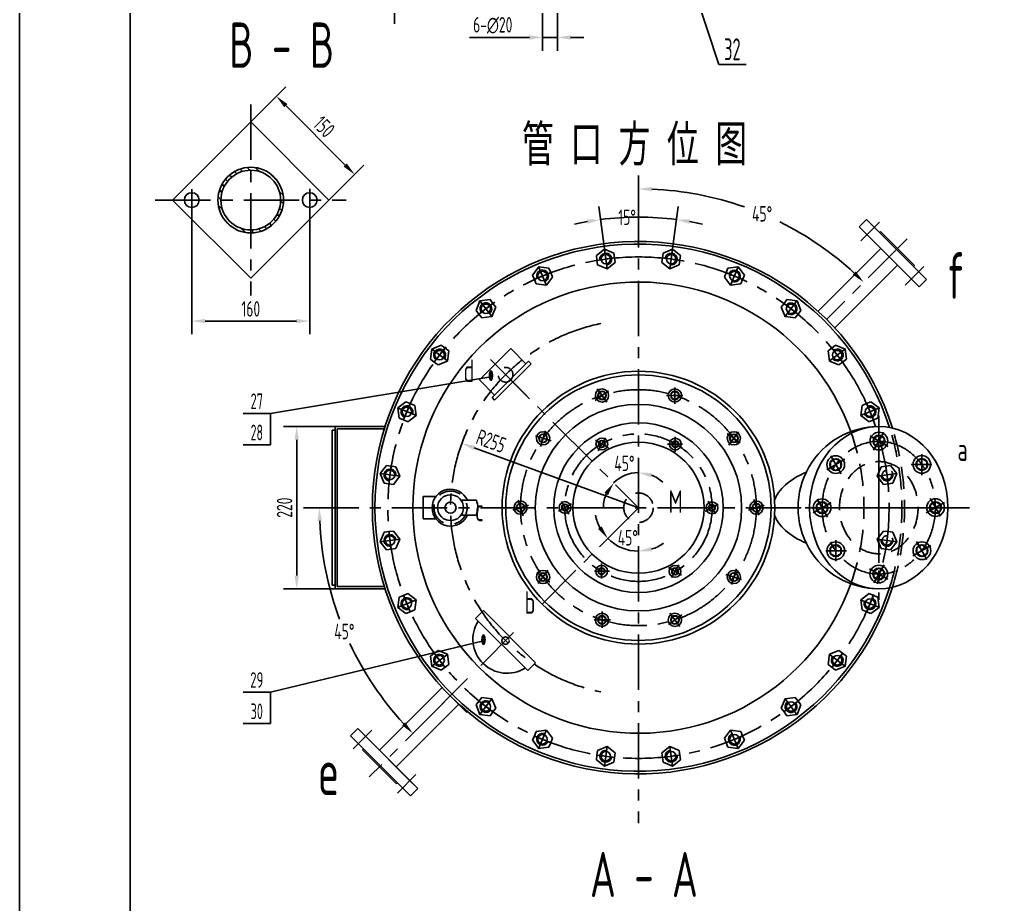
# Model space of a CAD drawing. Extents: x 0 to 3564, y 0 to 5046.
# Drawn here: x 0 to 1331, y 1114 to 2314 of the extents above; entities that cross this region are included whole.
import ezdxf
from ezdxf.enums import TextEntityAlignment as Align

# ---------------------------------------------------------------- set-up
doc = ezdxf.new("R2010")
doc.units = 0
doc.header["$LTSCALE"] = 60
doc.linetypes.add('F', pattern=[0.75, 0.5, -0.25])
doc.linetypes.add('G', pattern=[2, 1.25, -0.25, 0.25, -0.25])
doc.layers.get('0').update_dxf_attribs({"linetype": 'CONTINUOUS'})
doc.layers.get('DEFPOINTS').update_dxf_attribs({"linetype": 'CONTINUOUS'})
for name, color, linetype in [('01', 7, 'CONTINUOUS'), ('02', 1, 'CONTINUOUS'), ('04', 2, 'F'), ('05', 4, 'G'), ('08', 1, 'CONTINUOUS'), ('10', 1, 'CONTINUOUS'), ('11', 3, 'CONTINUOUS')]:
    doc.layers.add(name, color=color, linetype=linetype)
doc.styles.get("Standard").update_dxf_attribs({"font": 'isocp', "width": 0.707, "bigfont": 'intecad.shx'})
doc.dimstyles.new('INTE', dxfattribs={"dimscale": 6, "dimtxt": 3.5, "dimasz": 3, "dimexe": 3, "dimexo": 0, "dimgap": 1, "dimtad": 1, "dimdec": 3, "dimtxsty": 'STANDARD', "dimcen": 0, "dimclrd": 1, "dimclre": 1, "dimclrt": 3, "dimaunit": 1, "dimazin": 3, "dimtfac": 1, "dimtdec": 4, "dimtmove": 0, "dimatfit": 3, "dimtzin": 0})
doc.dimstyles.new('INTE$2', dxfattribs={"dimscale": 6, "dimtxt": 3.5, "dimasz": 3, "dimexe": 3, "dimexo": 0, "dimgap": 1, "dimtad": 1, "dimtih": 1, "dimtoh": 1, "dimdec": 3, "dimtxsty": 'STANDARD', "dimcen": 0, "dimclrd": 1, "dimclre": 1, "dimclrt": 3, "dimaunit": 1, "dimazin": 3, "dimtfac": 1, "dimtdec": 4, "dimtmove": 0, "dimatfit": 3, "dimtzin": 0})

# ---------------------------------------------------------------- blocks, each defined once
blk = doc.blocks.new('*U18')
at = {"layer": '01'}
blk.add_lwpolyline([(25, 831), (25, 10)], dxfattribs=at)
at = {"layer": '02'}
blk.add_lwpolyline([(0, 841), (0, 0)], dxfattribs=at)
blk = doc.blocks.new('*U6')
blk.add_circle((0, 0), 5.72)
at = {"layer": '01'}
for p, q in [((0, 5.7), (-4.9, 2.9)), ((-4.9, 2.9), (-4.9, -2.9)), ((4.9, 2.9), (0, 5.7)), ((4.9, -2.9), (4.9, 2.9)), ((-4.9, -2.9), (0, -5.7)), ((0, -5.7), (4.9, -2.9))]:
    blk.add_line(p, q, dxfattribs=at)
blk.add_circle((0, 0), 9, dxfattribs=at)
at = {"layer": '05'}
for p, q in [((-11.5, 0), (10.6, 0)), ((0, 11), (0, -11.4))]:
    blk.add_line(p, q, dxfattribs=at)
blk = doc.blocks.new('*U5')
blk.add_circle((0, 0), 4.58)
at = {"layer": '01'}
for p, q in [((0, 4.6), (-4, 2.3)), ((-4, 2.3), (-4, -2.3)), ((4, 2.3), (0, 4.6)), ((4, -2.3), (4, 2.3)), ((-4, -2.3), (0, -4.6)), ((0, -4.6), (4, -2.3))]:
    blk.add_line(p, q, dxfattribs=at)
blk.add_circle((0, 0), 8, dxfattribs=at)
at = {"layer": '05'}
for p, q in [((-10.5, 0), (9.6, 0)), ((0, 10), (0, -10.4))]:
    blk.add_line(p, q, dxfattribs=at)
blk = doc.blocks.new('*U8')
blk.add_circle((0, 0), 8)
at = {"layer": '01'}
for p, q in [((0, 8), (-6.9, 4)), ((-6.9, 4), (-6.9, -4)), ((6.9, 4), (0, 8)), ((6.9, -4), (6.9, 4)), ((-6.9, -4), (0, -8)), ((0, -8), (6.9, -4))]:
    blk.add_line(p, q, dxfattribs=at)
blk.add_circle((0, 0), 12, dxfattribs=at)
at = {"layer": '05'}
for p, q in [((0, 14), (0, -14.4)), ((-14.5, 0), (13.6, 0))]:
    blk.add_line(p, q, dxfattribs=at)
blk = doc.blocks.new('*D30')
at = {"color": 1, "linetype": 'BYBLOCK'}
for p, q in [((709.6, 2480.5), (709.6, 2408)), ((729.6, 2480.5), (729.6, 2408)), ((691.6, 2426), (610.2, 2426)), ((729.6, 2426), (709.6, 2426)), ((747.6, 2426), (765.6, 2426))]:
    blk.add_line(p, q, dxfattribs=at)
for points in [[(691.6, 2429), (691.6, 2423), (709.6, 2426)], [(747.6, 2429), (747.6, 2423), (729.6, 2426)]]:
    blk.add_solid(points, dxfattribs=at)
at = {"layer": 'DEFPOINTS', "color": 0, "linetype": 'BYBLOCK'}
for p in [(709.6, 2480.5), (729.6, 2480.5), (709.6, 2426)]:
    blk.add_point(p, dxfattribs=at)
at = {"color": 3, "linetype": 'BYBLOCK', "insert": (641.9, 2442.5), "char_height": 21, "attachment_point": 5}
blk.add_mtext('6-∅20', dxfattribs=at)
blk = doc.blocks.new('*D112')
at = {"color": 1, "linetype": 'BYBLOCK'}
for start, end in [(182.3828, 200.4721), (205.2134, 222.6172)]:
    blk.add_arc((839.6, 1788.3), 432.8, start, end, dxfattribs=at)
for points in [[(404.1, 1770.2), (410.1, 1770.4), (406.7, 1788.3)], [(523.2, 1497.3), (518.9, 1493.1), (533.5, 1482.2)]]:
    blk.add_solid(points, dxfattribs=at)
at = {"layer": 'DEFPOINTS', "color": 0, "linetype": 'BYBLOCK'}
for p in [(306.5, 1788.3), (1369.4, 1788.3), (421.5, 1676.3), (576.4, 1525.1), (452.3, 1401)]:
    blk.add_point(p, dxfattribs=at)
at = {"color": 3, "linetype": 'BYBLOCK', "insert": (440.6, 1620.4), "char_height": 21, "attachment_point": 5}
blk.add_mtext('45°', dxfattribs=at)
blk = doc.blocks.new('*D114')
at = {"color": 1, "linetype": 'BYBLOCK'}
for p, q in [((313.6, 2311.5), (361.1, 2359)), ((361.1, 2333.5), (441.7, 2252.9)), ((419.7, 2205.4), (467.2, 2252.9))]:
    blk.add_line(p, q, dxfattribs=at)
for points in [[(363.3, 2335.7), (359, 2331.4), (348.4, 2346.3)], [(443.9, 2255.1), (439.6, 2250.8), (454.5, 2240.2)]]:
    blk.add_solid(points, dxfattribs=at)
at = {"layer": 'DEFPOINTS', "color": 0, "linetype": 'BYBLOCK'}
for p in [(313.6, 2311.5), (454.5, 2240.2), (419.7, 2205.4)]:
    blk.add_point(p, dxfattribs=at)
at = {"color": 3, "linetype": 'BYBLOCK', "insert": (413.1, 2304.9), "char_height": 21, "attachment_point": 5, "rotation": 315}
blk.add_mtext('150', dxfattribs=at)
blk = doc.blocks.new('*D115')
at = {"color": 1, "linetype": 'BYBLOCK'}
for p, q in [((233.6, 2190.8), (233.6, 2023.4)), ((393.6, 2190.3), (393.6, 2023.4)), ((251.6, 2041.4), (375.6, 2041.4))]:
    blk.add_line(p, q, dxfattribs=at)
for points in [[(251.6, 2044.4), (251.6, 2038.4), (233.6, 2041.4)], [(375.6, 2044.4), (375.6, 2038.4), (393.6, 2041.4)]]:
    blk.add_solid(points, dxfattribs=at)
at = {"layer": 'DEFPOINTS', "color": 0, "linetype": 'BYBLOCK'}
for p in [(233.6, 2190.8), (393.6, 2190.3), (393.6, 2041.4)]:
    blk.add_point(p, dxfattribs=at)
at = {"color": 3, "linetype": 'BYBLOCK', "insert": (313.6, 2057.9), "char_height": 21, "attachment_point": 5}
blk.add_mtext('160', dxfattribs=at)
blk = doc.blocks.new('*D116')
at = {"color": 1, "linetype": 'BYBLOCK'}
for p, q in [((508.6, 2508.5), (508.6, 2551.8)), ((533.5, 2490.5), (490.6, 2490.5)), ((508.6, 2480.5), (508.6, 2490.5)), ((533.5, 2480.5), (490.6, 2480.5)), ((508.6, 2462.5), (508.6, 2444.5))]:
    blk.add_line(p, q, dxfattribs=at)
for points in [[(505.6, 2508.5), (511.6, 2508.5), (508.6, 2490.5)], [(505.6, 2462.5), (511.6, 2462.5), (508.6, 2480.5)]]:
    blk.add_solid(points, dxfattribs=at)
at = {"layer": 'DEFPOINTS', "color": 0, "linetype": 'BYBLOCK'}
for p in [(508.6, 2490.5), (533.5, 2490.5), (533.5, 2480.5)]:
    blk.add_point(p, dxfattribs=at)
at = {"color": 3, "linetype": 'BYBLOCK', "insert": (492.1, 2539.2), "char_height": 21, "attachment_point": 5, "rotation": 90}
blk.add_mtext('10', dxfattribs=at)
blk = doc.blocks.new('*D117')
at = {"color": 1, "linetype": 'BYBLOCK'}
blk.add_line((839.6, 2216.1), (839.6, 2238.7), dxfattribs=at)
for start, end in [(70.5831, 87.6147), (47.3853, 63.6522)]:
    blk.add_arc((839.6, 1788.3), 432.4, start, end, dxfattribs=at)
for points in [[(857.5, 2217.3), (857.7, 2223.3), (839.6, 2220.7)], [(1134.4, 2108.7), (1130.3, 2104.3), (1145.3, 2094)]]:
    blk.add_solid(points, dxfattribs=at)
at = {"layer": 'DEFPOINTS', "color": 0, "linetype": 'BYBLOCK'}
for p in [(839.6, 2216.1), (951.5, 2206), (1216.2, 2164.9), (1106.3, 2055), (839.6, 1360.5)]:
    blk.add_point(p, dxfattribs=at)
at = {"color": 3, "linetype": 'BYBLOCK', "insert": (1007.4, 2186.8), "char_height": 21, "attachment_point": 5}
blk.add_mtext('45°', dxfattribs=at)
blk = doc.blocks.new('*D118')
at = {"color": 1, "linetype": 'BYBLOCK'}
for start, end in [(90, 135), (46.3597, 68.1798), (156.8202, 178.6403)]:
    blk.add_arc((839.6, 1788.3), 47.6, start, end, dxfattribs=at)
for points in [[(856.7, 1829.5), (857.8, 1835.4), (839.6, 1835.9)], [(793.4, 1808.7), (798.4, 1805.3), (806, 1821.9)]]:
    blk.add_solid(points, dxfattribs=at)
at = {"layer": 'DEFPOINTS', "color": 0, "linetype": 'BYBLOCK'}
for p in [(839.6, 2216.1), (638.8, 1989.1), (827.3, 1834.2), (1016.4, 1611.5), (839.6, 1360.5)]:
    blk.add_point(p, dxfattribs=at)
at = {"color": 3, "linetype": 'BYBLOCK', "insert": (820.6, 1848.4), "char_height": 21, "attachment_point": 5}
blk.add_mtext('45°', dxfattribs=at)
blk = doc.blocks.new('*D119')
at = {"color": 1, "linetype": 'BYBLOCK'}
for start, end in [(189.9229, 207.4614), (225, 270), (287.5386, 305.0771)]:
    blk.add_arc((839.6, 1788.3), 59, start, end, dxfattribs=at)
for points in [[(789.6, 1762.9), (784.8, 1759.3), (797.9, 1746.6)], [(857.8, 1729), (856.9, 1735), (839.6, 1729.3)]]:
    blk.add_solid(points, dxfattribs=at)
at = {"layer": 'DEFPOINTS', "color": 0, "linetype": 'BYBLOCK'}
for p in [(839.6, 2216.1), (839.6, 1788.3), (810.1, 1737.2), (708.8, 1657.5), (839.6, 1360.5)]:
    blk.add_point(p, dxfattribs=at)
at = {"color": 3, "linetype": 'BYBLOCK', "insert": (825.2, 1747.5), "char_height": 21, "attachment_point": 5}
blk.add_mtext('45°', dxfattribs=at)
blk = doc.blocks.new('*D120')
at = {"color": 1, "linetype": 'BYBLOCK'}
blk.add_line((839.6, 1788.3), (616.9, 1869.4), dxfattribs=at)
blk.add_solid([(617.9, 1872.2), (615.9, 1866.5), (600, 1875.5)], dxfattribs=at)
at = {"layer": 'DEFPOINTS', "color": 0, "linetype": 'BYBLOCK'}
for p in [(600, 1875.5), (839.6, 1788.3)]:
    blk.add_point(p, dxfattribs=at)
at = {"color": 3, "linetype": 'BYBLOCK', "insert": (639.8, 1878.6), "char_height": 21, "attachment_point": 5, "rotation": 339.9985}
blk.add_mtext('R255', dxfattribs=at)
blk = doc.blocks.new('*U148')
at = {"layer": '01'}
for p, q in [((0, 13.4), (-12, 6.4)), ((12, 6.4), (0, 13.4)), ((-12, 6.4), (-12, 0)), ((-12, -6.4), (-12, 0)), ((12, 0), (12, 6.4)), ((0, -13.4), (-12, -6.4)), ((12, -6.4), (0, -13.4)), ((12, 0), (12, -6.4))]:
    blk.add_line(p, q, dxfattribs=at)
blk.add_circle((0, 0), 6.4, dxfattribs=at)
at = {"layer": '02'}
blk.add_arc((0, 0), 8, 267.419, 181.9582, dxfattribs=at)
at = {"layer": '05'}
for p, q in [((0, 13.9), (0, -13.9)), ((12.6, 0), (-12.8, 0))]:
    blk.add_line(p, q, dxfattribs=at)
blk = doc.blocks.new('*D149')
at = {"color": 1, "linetype": 'BYBLOCK'}
for p, q in [((793.4, 2002.7), (785.8, 2060.4)), ((885.8, 2002.7), (893.4, 2060.4))]:
    blk.add_line(p, q, dxfattribs=at)
for start, end in [(100.117, 102.7341), (82.5, 97.5), (77.2659, 79.883)]:
    blk.add_arc((839.6, 1651.8), 394.1, start, end, dxfattribs=at)
for points in [[(769.9, 2042.7), (770.8, 2036.8), (788.2, 2042.5)], [(908.4, 2036.8), (909.3, 2042.7), (891, 2042.5)]]:
    blk.add_solid(points, dxfattribs=at)
at = {"layer": 'DEFPOINTS', "color": 0, "linetype": 'BYBLOCK'}
for p in [(856.8, 2045.5), (793.4, 2002.7), (885.8, 2002.7), (797, 1975.1), (882.2, 1975.1)]:
    blk.add_point(p, dxfattribs=at)
at = {"color": 3, "linetype": 'BYBLOCK', "insert": (824.2, 2045.6), "char_height": 21, "attachment_point": 5}
blk.add_mtext('15°', dxfattribs=at)
blk = doc.blocks.new('*D153')
at = {"color": 1, "linetype": 'BYBLOCK'}
for p, q in [((428, 1761.8), (357.9, 1761.8)), ((375.9, 1743.8), (375.9, 1559.8)), ((428, 1541.8), (357.9, 1541.8))]:
    blk.add_line(p, q, dxfattribs=at)
for points in [[(372.9, 1743.8), (378.9, 1743.8), (375.9, 1761.8)], [(372.9, 1559.8), (378.9, 1559.8), (375.9, 1541.8)]]:
    blk.add_solid(points, dxfattribs=at)
at = {"layer": 'DEFPOINTS', "color": 0, "linetype": 'BYBLOCK'}
for p in [(428, 1761.8), (375.9, 1541.8), (428, 1541.8)]:
    blk.add_point(p, dxfattribs=at)
at = {"color": 3, "linetype": 'BYBLOCK', "insert": (359.4, 1651.8), "char_height": 21, "attachment_point": 5, "rotation": 90}
blk.add_mtext('220', dxfattribs=at)

msp = doc.modelspace()

# ---------------------------------------------------------------- hatches: boundary and pattern name
at = {"layer": '10'}
h = msp.add_hatch(dxfattribs=at)
h.set_pattern_fill('_U', color=256, scale=8, angle=135, style=0, pattern_type=0)
h.set_pattern_definition([(135, (-1198.434, 927.526), (-5.656854, -5.656854), [])])
h.paths.add_polyline_path([(313.59001, 2113.37852), (313.59001, 2109.37852, -0.4142135624), (354.09001, 2068.87852), (358.09001, 2068.87852, 0.4142135624)])
h.paths.add_polyline_path([(313.59001, 2109.37852), (313.59001, 2113.37852, 0.4142135624), (269.09001, 2068.87852), (273.09001, 2068.87852, -0.4142135624)])
h.paths.add_polyline_path([(273.09001, 2068.87852), (269.09001, 2068.87852, 0.4142135624), (313.59001, 2024.37852), (313.59001, 2028.37852, -0.4142135624)])
h.paths.add_polyline_path([(313.59001, 2028.37852), (313.59001, 2024.37852, 0.4142135624), (358.09001, 2068.87852), (354.09001, 2068.87852, -0.4142135624)])

# ---------------------------------------------------------------- linework, layer by layer
at = {"layer": '01', "color": 7, "linetype": 'CONTINUOUS'}
for p, q in [((313.59001, 2174.94454), (207.52399, 2068.87852)), ((207.52399, 2068.87852), (313.59001, 1962.8125)), ((419.65602, 2068.87852), (313.59001, 1962.8125)), ((1230.27097, 1961.14394), (1148.95369, 2042.46122)), ((1214.00752, 1980.23583), (1168.04558, 2026.19777)), ((666.35331, 1867.45229), (686.85941, 1846.9462)), ((640.89747, 1800.98426), (690.39494, 1850.48173)), ((690.39494, 1850.48173), (693.93048, 1846.9462)), ((644.433, 1797.44872), (693.93048, 1846.9462)), ((623.92691, 1825.02589), (644.433, 1804.51979)), ((640.89747, 1800.98426), (644.433, 1797.44872)), ((423.99448, 1756.78473), (423.99448, 1546.78473)), ((423.99448, 1756.78473), (427.99448, 1756.78473)), ((495.76167, 1761.78473), (427.99448, 1761.78473)), ((427.99448, 1761.78473), (427.99448, 1541.78473)), ((495.76167, 1758.78473), (430.99448, 1758.78473)), ((430.99448, 1758.78473), (430.99448, 1544.78473)), ((564.59448, 1666.78473), (547.59448, 1666.78473)), ((547.59448, 1666.78473), (547.59448, 1636.78473)), ((598.95588, 1661.78473), (619.69329, 1661.78473)), ((564.59448, 1636.78473), (547.59448, 1636.78473)), ((598.95588, 1641.78473), (619.69329, 1641.78473)), ((423.99448, 1546.78473), (427.99448, 1546.78473)), ((430.99448, 1544.78473), (494.81629, 1544.78473)), ((495.76167, 1541.78473), (427.99448, 1541.78473)), ((618.62356, 1501.52449), (629.23025, 1512.13118)), ((689.33424, 1430.81382), (699.94093, 1441.4205)), ((530.23526, 1261.10824), (448.91798, 1342.42552)), ((511.14338, 1277.37169), (465.18144, 1323.33363))]:
    msp.add_line(p, q, dxfattribs=at)
at = {"layer": '01'}
for p, q in [((419.65602, 2068.87852), (313.59001, 2174.94454)), ((1148.95369, 2042.46122), (1139.0542, 2032.56173)), ((1220.37148, 1951.24445), (1139.0542, 2032.56173)), ((1166.63136, 2024.78355), (1168.04558, 2026.19777)), ((1168.39913, 2003.2168), (1083.29547, 1918.11314)), ((1191.02655, 1980.58938), (1105.92289, 1895.48572)), ((1212.5933, 1978.82161), (1214.00752, 1980.23583)), ((1230.27097, 1961.14394), (1220.37148, 1951.24445)), ((623.92691, 1825.02589), (666.35331, 1867.45229)), ((699.95362, 1441.40781), (629.21756, 1512.14387)), ((689.34693, 1430.80112), (618.61087, 1501.53718)), ((488.16241, 1322.98008), (573.26606, 1408.08373)), ((510.78983, 1300.35266), (595.89348, 1385.45631)), ((448.91798, 1342.42552), (458.81748, 1352.32501)), ((540.13476, 1271.00773), (458.81748, 1352.32501)), ((466.59565, 1324.74785), (465.18144, 1323.33363)), ((512.55759, 1278.78591), (511.14338, 1277.37169)), ((530.23526, 1261.10824), (540.13476, 1271.00773))]:
    msp.add_line(p, q, dxfattribs=at)
at = {"layer": '01', "color": 7, "linetype": 'CONTINUOUS'}
for centre, radius in [((313.59001, 2068.87852), 44.5), ((313.59001, 2068.87852), 40.5), ((233.59001, 2068.87852), 10), ((393.59001, 2068.87852), 10), ((839.59448, 1651.78473), 185), ((839.59448, 1651.78473), 180), ((839.59448, 1651.78473), 140), ((839.59448, 1651.78473), 115), ((839.59448, 1651.78473), 89), ((584.59448, 1651.78473), 17.5), ((584.59448, 1651.78473), 7.5)]:
    msp.add_circle(centre, radius, dxfattribs=at)
for centre, radius, start, end in [((839.59448, 1651.78473), 361, 17.38274495, 342.61725505), ((839.59448, 1651.78473), 357.5, 17.69681439, 342.30318561), ((839.59448, 1651.78473), 306, 19.70510291, 340.29489709), ((584.59448, 1651.78473), 25, 23.57817849, 336.42182153), ((594.34448, 1651.78473), 27.25, 338.47097717, 21.52902283)]:
    msp.add_arc(centre, radius, start, end, dxfattribs=at)
at = {"layer": '01'}
msp.add_arc((661.13847, 1473.32872), 46.12503, 147.68056929, 302.31943071, dxfattribs=at)
at = {"layer": '01', "color": 7, "linetype": 'CONTINUOUS'}
for major_axis, ratio, start_param, end_param in [((0, -110), 0.9954818182, 3.1415926536, 6.2831853072), ((-142.96, 0), 0.4651650811, 5.471673833, 6.1315630899), ((-142.96, 0), 0.4651650811, 6.4348075245, 7.0946967814)]:
    msp.add_ellipse((1165.64148, 1651.78473), major_axis=major_axis, ratio=ratio, start_param=start_param, end_param=end_param, dxfattribs=at)
msp.add_ellipse((1165.64148, 1651.78473), major_axis=(0, 110), ratio=0.8532545455, dxfattribs=at)
at = {"layer": '02'}
for p, q in [((850.75981, 2553.877), (948.41953, 2252.63501)), ((948.41953, 2252.63501), (985.61953, 2252.63501)), ((639.40074, 1829.39093), (340.3955, 1779.55588)), ((340.3955, 1779.55588), (303.1955, 1779.55588)), ((340.3955, 1779.55588), (340.3955, 1737.12947)), ((340.3955, 1737.12947), (303.1955, 1737.12947)), ((629.35486, 1471.23682), (340.3955, 1401.46774)), ((340.3955, 1401.46774), (303.1955, 1401.46774)), ((340.3955, 1401.46774), (340.3955, 1359.04133)), ((340.3955, 1359.04133), (303.1955, 1359.04133))]:
    msp.add_line(p, q, dxfattribs=at)
at = {"layer": '04', "color": 2, "linetype": 'F'}
for p, q in [((1163.42515, 1694.41784), (1168.72723, 1707.21942)), ((1168.72723, 1707.21942), (1175.11941, 1708.06097)), ((1178.32574, 1683.70647), (1175.013, 1708.8693)), ((1181.5116, 1708.90252), (1175.11941, 1708.06097)), ((1189.9463, 1697.90942), (1181.5116, 1708.90252)), ((1190.4858, 1697.98045), (1162.91781, 1694.35105)), ((1171.85986, 1683.42475), (1163.42515, 1694.41784)), ((1184.64422, 1685.10784), (1189.9463, 1697.90942)), ((1178.25204, 1684.26629), (1171.85986, 1683.42475)), ((1178.25204, 1684.26629), (1184.64422, 1685.10784)), ((1163.42515, 1609.15161), (1171.85986, 1620.14471)), ((1171.85986, 1620.14471), (1178.25204, 1619.30316)), ((1175.04571, 1594.94866), (1178.35846, 1620.11149)), ((1184.64422, 1618.46161), (1178.25204, 1619.30316)), ((1189.9463, 1605.66003), (1184.64422, 1618.46161)), ((1190.4858, 1605.58901), (1162.91781, 1609.2184)), ((1181.5116, 1594.66694), (1189.9463, 1605.66003)), ((1175.11941, 1595.50848), (1168.72723, 1596.35003)), ((1175.11941, 1595.50848), (1181.5116, 1594.66694))]:
    msp.add_line(p, q, dxfattribs=at)
for centre, radius in [((659.28225, 1832.09696), 10), ((1176.68573, 1696.16363), 6.4), ((584.59448, 1651.78473), 22.5), ((839.59448, 1651.78473), 20), ((1176.68573, 1607.40582), 6.4), ((659.28225, 1471.4725), 5)]:
    msp.add_circle(centre, radius, dxfattribs=at)
for centre, radius, start, end in [((839.59448, 1651.78473), 357.5, 342.30318561, 17.69681439), ((839.59448, 1651.78473), 361, 342.61725505, 17.38274495), ((839.59448, 1651.78473), 306, 340.29489709, 19.70510291), ((1176.68573, 1696.16363), 8, 184.9189625, 99.4582147), ((1176.68573, 1607.40582), 8, 169.9189625, 84.4582147)]:
    msp.add_arc(centre, radius, start, end, dxfattribs=at)
msp.add_ellipse((1165.64148, 1651.78473), major_axis=(0, 62.5), ratio=0.853248, dxfattribs=at)
at = {"layer": '05', "color": 4, "linetype": 'G'}
for p, q in [((313.59001, 2198.34774), (313.59001, 1939.40931)), ((233.59001, 2083.51812), (233.59001, 2054.23892)), ((393.59001, 2083.97474), (393.59001, 2053.7823)), ((839.59448, 2079.57027), (839.59448, 1223.99918)), ((184.12079, 2068.87852), (443.05922, 2068.87852)), ((1166.49312, 2038.78744), (1141.42109, 2013.71542)), ((1204.36307, 2016.55332), (1094.86002, 1907.05027)), ((1226.59719, 1978.68337), (1201.52517, 1953.61134)), ((638.77517, 1852.60403), (839.59448, 1651.78473)), ((1165.64148, 1776.78473), (1165.64148, 1526.78473)), ((1165.64148, 1651.78473), (1165.64148, 1751.78473)), ((385.21695, 1651.78473), (1288.60583, 1651.78473)), ((839.59448, 1651.78473), (708.77972, 1520.96997)), ((1165.64148, 1651.78473), (1065.64148, 1651.78473)), ((1165.64148, 1651.78473), (1165.64148, 1551.78473)), ((1165.64148, 1651.78473), (1265.64148, 1651.78473)), ((1168.72723, 1596.35003), (1163.42515, 1609.15161)), ((576.35194, 1388.54219), (474.43677, 1286.62703)), ((452.59176, 1324.88609), (477.66379, 1349.95811)), ((512.69584, 1264.78201), (537.76786, 1289.85404))]:
    msp.add_line(p, q, dxfattribs=at)
at = {"layer": '05'}
for p, q in [((638.77517, 1852.60403), (688.12048, 1803.25872)), ((625.67443, 1437.86468), (670.14191, 1482.33216)), ((573.46727, 1385.76824), (607.79975, 1420.10072))]:
    msp.add_line(p, q, dxfattribs=at)
at = {"layer": '05', "color": 4, "linetype": 'G'}
for radius in [340, 160, 100]:
    msp.add_circle((839.59448, 1651.78473), radius, dxfattribs=at)
msp.add_arc((839.59448, 1651.78473), 255, 101.55353115, 258.44646885, dxfattribs=at)
msp.add_ellipse((1165.64148, 1651.78473), major_axis=(0, 90), ratio=0.8532555556, dxfattribs=at)
at = {"layer": '10'}
for p, q in [((584.27357, 1396.57455), (606.89935, 1373.94877)), ((467.25777, 1343.88472), (533.65397, 1277.48852))]:
    msp.add_line(p, q, dxfattribs=at)

# ---------------------------------------------------------------- block references
at = {"layer": '08'}
for name, p, rotation in [('*U148', (795.21557, 1988.87598), 7.499999999999974), ('*U148', (883.97338, 1988.87598), 352.5), ('*U148', (709.48211, 1965.90377), 22.5), ('*U148', (969.70684, 1965.90377), 337.4999999999999), ('*U148', (632.61559, 1921.52486), 37.50000000000003), ('*U148', (1046.57336, 1921.52486), 322.4999999999999), ('*U148', (569.85434, 1858.76361), 52.49999999999998), ('*U148', (1109.33461, 1858.76361), 307.4999999999999), ('*U6', (790.15176, 1803.95377), 36), ('*U148', (525.47543, 1781.89709), 67.5), ('*U148', (1153.71352, 1781.89709), 292.4999999999999), ('*U6', (710.15176, 1745.83037), 72), ('*U6', (969.03719, 1745.83037), 324), ('*U8', (1165.85171, 1742.14886), 59.99999999999999), ('*U5', (789.95088, 1738.18149), 59.99999999999994), ('*U5', (889.59448, 1737.97572), 359.9999999999999), ('*U8', (1107.22382, 1710.20238), 120), ('*U148', (502.50322, 1696.16363), 82.50000000000003), ('*U6', (679.59448, 1651.78473), 108), ('*U5', (739.95088, 1651.9905), 120), ('*U5', (939.23807, 1651.57895), 299.9999999999999), ('*U6', (999.59448, 1651.78473), 288), ('*U8', (1088.66654, 1651.67968), 120), ('*U8', (1242.61641, 1651.88977), 299.9999999999999), ('*U148', (502.50322, 1607.40582), 97.49999999999997), ('*U8', (1224.24107, 1593.47212), 299.9999999999999), ('*U8', (1107.22382, 1593.36707), 180), ('*U6', (710.15176, 1557.73909), 144), ('*U5', (789.59448, 1565.59373), 180), ('*U5', (889.23807, 1565.38796), 239.9999999999999), ('*U6', (969.03719, 1557.73909), 252), ('*U8', (1165.64148, 1561.78473), 240), ('*U148', (525.47543, 1521.67236), 112.5), ('*U148', (1153.71352, 1521.67236), 247.5), ('*U6', (790.15176, 1499.61568), 180), ('*U6', (889.03719, 1499.61568), 216), ('*U148', (569.85434, 1444.80584), 127.5), ('*U148', (1109.33461, 1444.80584), 232.5), ('*U148', (632.61559, 1382.04459), 142.5), ('*U148', (1046.57336, 1382.04459), 217.5000000000001), ('*U148', (709.48211, 1337.66569), 157.5000000000001), ('*U148', (969.70684, 1337.66569), 202.5000000000001), ('*U148', (795.21557, 1314.69347), 172.5000000000001), ('*U148', (883.97338, 1314.69347), 187.5)]:
    msp.add_blockref(name, p, dxfattribs=dict(at, rotation=rotation))
for name, p in [('*U6', (889.03719, 1803.95377)), ('*U8', (1224.05913, 1710.41246))]:
    msp.add_blockref(name, p, dxfattribs=at)
at = {"layer": '10', "xscale": 6, "yscale": 6, "zscale": 6}
msp.add_blockref('*U18', (0, 0), dxfattribs=at)

# ---------------------------------------------------------------- texts
at = {"layer": '02', "width": 0.605172}
for p, p2 in [((635.80074, 1823.39093), (643.00074, 1823.39093)), ((625.75486, 1465.23682), (632.95486, 1465.23682))]:
    msp.add_text('●', height=12, dxfattribs=at).set_placement(p, p2, align=Align.FIT)
at = {"layer": '11', "width": 0.707}
for s, height, p in [('B - B', 61.374359, (284.26174, 2248.43458)), ('管 口 方 位 图', 55.44, (681.66035, 2115.8813)), ('f', 63, (1257.25951, 1935.06106)), ('e', 63, (404.50275, 1261.93589)), ('A - A', 61.374359, (773.87625, 1123.73727))]:
    msp.add_text(s, height=height, dxfattribs=at).set_placement(p)
at = {"layer": '11'}
for s, height, width, p, p2 in [('32', 29.698485, 0.573679, (955.85953, 2258.63501), (978.17953, 2258.63501)), ('27', 21.213203, 0.636523, (313.35632, 1785.55588), (330.23468, 1785.55588)), ('28', 21.213203, 0.636523, (313.35632, 1743.12947), (330.23468, 1743.12947)), ('29', 21.213203, 0.640341, (312.81945, 1407.46774), (330.77155, 1407.46774)), ('30', 21.213203, 0.622213, (313.54084, 1365.04133), (330.05016, 1365.04133))]:
    msp.add_text(s, height=height, dxfattribs=dict(at, width=width)).set_placement(p, p2, align=Align.FIT)
at = {"layer": '11', "width": 0.707}
for s, p in [('d', (616.75186, 1822.08179)), ('a', (1286.15027, 1715.25506)), ('M', (899.48587, 1644.68193)), ('c', (629.53746, 1633.39726)), ('b', (699.63995, 1507.79396))]:
    msp.add_text(s, height=30.68718, dxfattribs=at).set_placement(p, align=Align.RIGHT)

# ---------------------------------------------------------------- dimensions: what is measured, and where the dimension line sits
at = {"layer": '08'}
dim = msp.add_linear_dim(base=(508.63256, 2353.9546), p1=(533.52848, 2343.9546), p2=(533.52848, 2353.9546), angle=90, dimstyle='INTE', dxfattribs=at)
dim.commit()
dim.dimension.update_dxf_attribs({"geometry": '*D116', "text_midpoint": (492.13256, 2402.64159), "insert": (0, -136.51737)})
dim = msp.add_linear_dim(base=(709.59448, 2289.45947), p1=(729.59448, 2343.9546), p2=(709.59448, 2343.9546), text='6-%%C<>', dimstyle='INTE', dxfattribs=at)
dim.commit()
dim.dimension.update_dxf_attribs({"geometry": '*D30', "text_midpoint": (641.90449, 2305.96154), "insert": (0, -136.51737)})
dim = msp.add_aligned_dim(p1=(313.59001, 2174.94454), p2=(419.65602, 2068.87852), distance=49.23511, dimstyle='INTE', dxfattribs=at)
dim.commit()
dim.dimension.update_dxf_attribs({"geometry": '*D114', "text_midpoint": (413.10475, 2168.39327), "insert": (0, -136.51737)})
for base, line1, line2, picture, middle in [((951.50597, 2069.4441), ((839.59448, 2079.57027), (839.59448, 1223.99918)), ((1216.18848, 2028.37874), (1106.28742, 1918.47767)), '*D117', (1007.41865, 2050.28012)), ((827.28722, 1697.71602), ((839.59448, 2079.57027), (839.59448, 1223.99918)), ((638.77517, 1852.60403), (1016.37117, 1475.00803)), '*D118', (820.64345, 1695.39678)), ((810.07775, 1600.66025), ((839.59448, 1651.78473), (708.77972, 1520.96997)), ((839.59448, 2079.57027), (839.59448, 1223.99918)), '*D119', (825.23313, 1594.52478)), ((421.49675, 1539.75578), ((576.35194, 1388.54219), (452.33735, 1264.52761)), ((306.49078, 1651.78473), (1369.36997, 1651.78473)), '*D112', (440.63393, 1483.89583))]:
    dim = msp.add_angular_dim_2l(base=base, line1=line1, line2=line2, dimstyle='INTE$2', override={"dimdec": 0, "dimtdec": 0}, dxfattribs=at)
    dim.commit()
    dim.dimension.update_dxf_attribs({"geometry": picture, "text_midpoint": middle, "dimtype": 162, "insert": (0, -136.51737)})
dim = msp.add_linear_dim(base=(393.59001, 1904.8753), p1=(233.59001, 2054.23892), p2=(393.59001, 2053.7823), dimstyle='INTE', dxfattribs=at)
dim.commit()
dim.dimension.update_dxf_attribs({"geometry": '*D115', "text_midpoint": (313.59001, 1921.3753), "insert": (0, -136.51737)})
dim = msp.add_angular_dim_2l(base=(856.7855, 2045.52382), line1=((793.39876, 2002.67605), (797.02815, 1975.10806)), line2=((885.79019, 2002.67605), (882.1608, 1975.10806)), dimstyle='INTE$2', override={"dimdec": 0, "dimtdec": 0}, dxfattribs=at)
dim.commit()
dim.dimension.update_dxf_attribs({"geometry": '*D149', "text_midpoint": (824.16792, 2045.5969), "dimtype": 162})
dim = msp.add_linear_dim(base=(375.91299, 1541.78473), p1=(427.99448, 1761.78473), p2=(427.99448, 1541.78473), angle=90, dimstyle='INTE', dxfattribs=at)
dim.commit()
dim.dimension.update_dxf_attribs({"geometry": '*D153', "text_midpoint": (359.41092, 1651.78473)})
dim = msp.add_radius_dim(center=(839.59448, 1651.78473), mpoint=(599.97507, 1739.00593), dimstyle='INTE', dxfattribs=at)
dim.commit()
dim.dimension.update_dxf_attribs({"geometry": '*D120', "text_midpoint": (634.12364, 1726.57589), "dimtype": 164, "insert": (0, -136.51737)})

doc.saveas('drawing.dxf')
